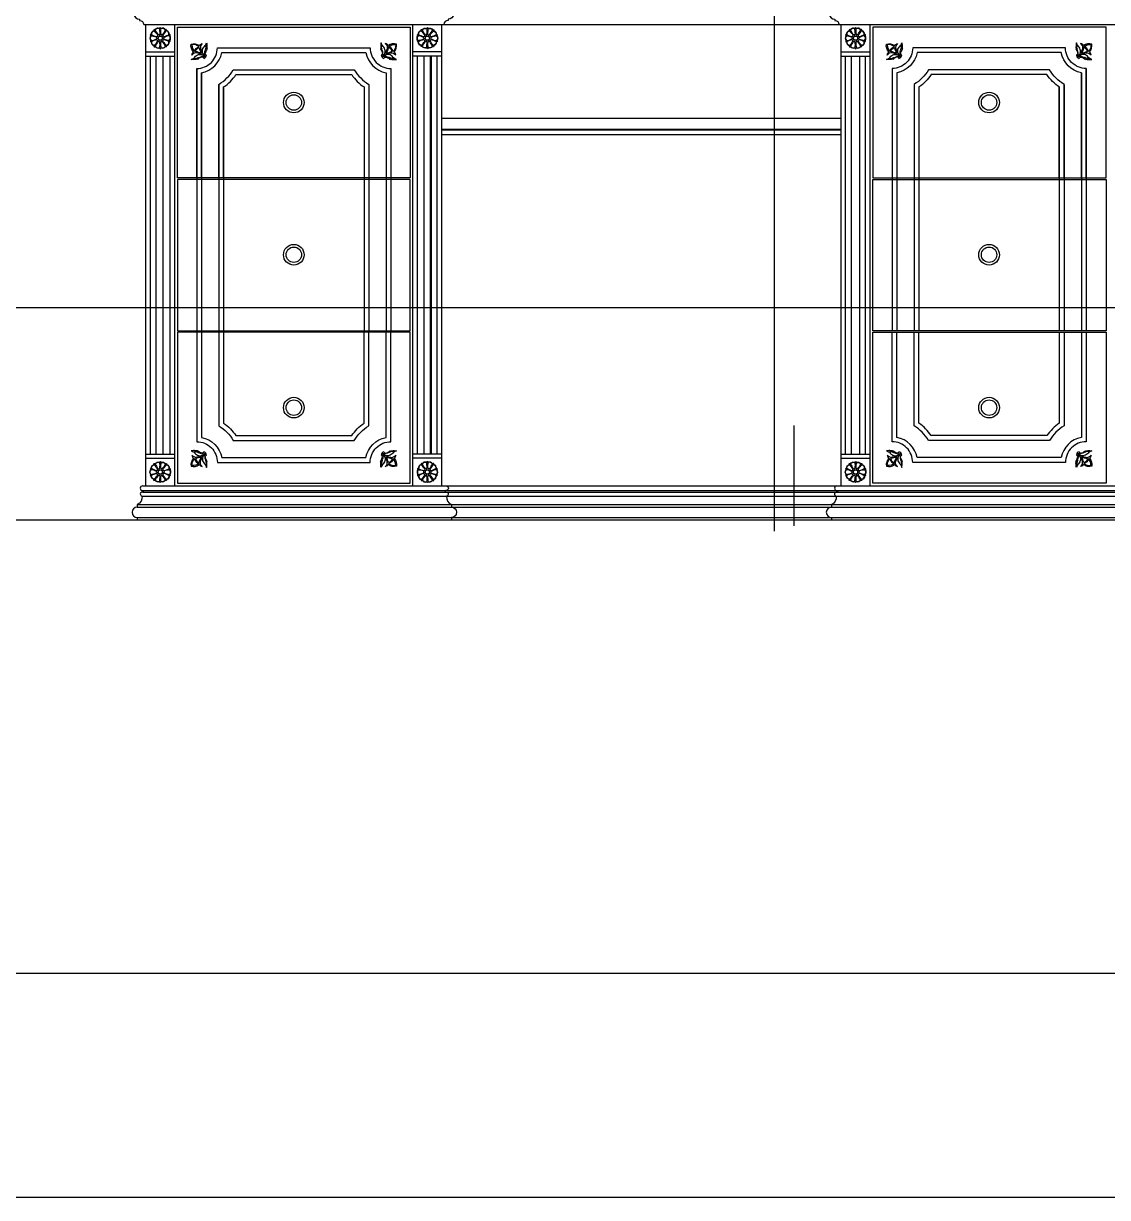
# Model space of a CAD drawing. Header units: inches. Extents: x 10 to 52.5, y 12.6 to 37.4.
# Drawn here: x 11.271 to 12.846, y 12.576 to 14.281 of the extents above; entities that cross this region are included whole.
import ezdxf

# ---------------------------------------------------------------- set-up
doc = ezdxf.new("R2010")
doc.units = ezdxf.units.IN
doc.header["$MEASUREMENT"] = 0
for name, color, linetype in [('02', 2, 'Continuous'), ('1', 1, 'Continuous'), ('4', 4, 'Continuous'), ('kadrbm', 4, 'Continuous')]:
    doc.layers.add(name, color=color, linetype=linetype)

# ---------------------------------------------------------------- blocks, each defined once
blk = doc.blocks.new('kadrbm')
at = {"layer": 'kadrbm', "color": 4}
blk.add_lwpolyline([(0, 0), (0, 24.7972), (21, 24.7972), (21, 0), (0, 0)], close=True, dxfattribs=at)
blk.add_lwpolyline([(20.6631, 0.3257), (20.6631, 24.4603), (0.3369, 24.4603), (0.3369, 0.3257), (20.6631, 0.3257)], dxfattribs=at)

msp = doc.modelspace()

# ---------------------------------------------------------------- linework, layer by layer
at = {"layer": '02'}
for p, q in [((11.4905, 13.6097), (11.4905, 14.2797)), ((11.8365, 13.6097), (11.8365, 14.2797)), ((12.5005, 13.6097), (12.5005, 14.2797)), ((11.4485, 14.2397), (11.4905, 14.2397)), ((11.8785, 14.2397), (11.8365, 14.2397)), ((12.4585, 14.2397), (12.5005, 14.2397)), ((11.4485, 14.2337), (11.4905, 14.2337)), ((11.4551, 13.6557), (11.4551, 14.2337)), ((11.4635, 13.6557), (11.4635, 14.2337)), ((11.4739, 13.6557), (11.4739, 14.2337)), ((11.4839, 13.6557), (11.4839, 14.2337)), ((11.8785, 14.2337), (11.8365, 14.2337)), ((11.8431, 13.6557), (11.8431, 14.2337)), ((11.8531, 13.6557), (11.8531, 14.2337)), ((11.8619, 13.6557), (11.8619, 14.2337)), ((11.8635, 13.6557), (11.8635, 14.2337)), ((11.8719, 13.6557), (11.8719, 14.2337)), ((12.4585, 14.2337), (12.5005, 14.2337)), ((12.4651, 13.6557), (12.4651, 14.2337)), ((12.4735, 13.6557), (12.4735, 14.2337)), ((12.4855, 13.6557), (12.4855, 14.2337)), ((12.4939, 13.6557), (12.4939, 14.2337)), ((11.5225, 14.2157), (11.5225, 13.8347)), ((11.5295, 14.2094), (11.5295, 13.8347)), ((11.7975, 14.2094), (11.7975, 13.8347)), ((11.8045, 14.2157), (11.8045, 13.8347)), ((12.5325, 14.2157), (12.5325, 13.8347)), ((12.5395, 14.2094), (12.5395, 13.8347)), ((12.8075, 14.2094), (12.8075, 13.8347)), ((12.8145, 14.2157), (12.8145, 13.8347)), ((11.5545, 14.1926), (11.5545, 13.8347)), ((11.5615, 14.1888), (11.5615, 13.8347)), ((11.7655, 14.1888), (11.7655, 13.8347)), ((11.7725, 14.1926), (11.7725, 13.8347)), ((12.5645, 14.1926), (12.5645, 13.8347)), ((12.5715, 14.1888), (12.5715, 13.8347)), ((12.7755, 14.1888), (12.7755, 13.8347)), ((12.7825, 14.1926), (12.7825, 13.8347)), ((11.8785, 14.1437), (12.4585, 14.1437)), ((11.8785, 14.1277), (12.4585, 14.1277)), ((11.8785, 14.1267), (12.4585, 14.1267)), ((11.8785, 14.1197), (12.4585, 14.1197)), ((11.1377, 13.8685), (13.6167, 13.8685)), ((11.4485, 13.6557), (11.4905, 13.6557)), ((11.8785, 13.6557), (11.8365, 13.6557)), ((12.4585, 13.6557), (12.5005, 13.6557)), ((11.4485, 13.6497), (11.4905, 13.6497)), ((11.8785, 13.6497), (11.8365, 13.6497)), ((12.4585, 13.6497), (12.5005, 13.6497)), ((11.443, 13.5947), (12.8955, 13.5947)), ((11.444, 13.6027), (12.8945, 13.6027)), ((11.444, 13.6007), (12.8945, 13.6007)), ((11.436, 13.5827), (12.9025, 13.5827)), ((11.436, 13.5787), (12.9025, 13.5787)), ((11.436, 13.5637), (12.9025, 13.5637))]:
    msp.add_line(p, q, dxfattribs=at)
msp.add_lwpolyline([(12.3616, 13.5437), (12.3616, 16.0374), (12.6045, 16.0374)], dxfattribs=at)
for points in [[(11.484, 14.2646, 0.180604), (11.4826, 14.2651, 0.357474), (11.4787, 14.2706, 0.264527), (11.4783, 14.2722, 0.180604), (11.477, 14.2717, 0.357474), (11.4705, 14.2739, 0.264527), (11.4693, 14.275, 0.180604), (11.4685, 14.2738, 0.357474), (11.462, 14.2718, 0.264527), (11.4604, 14.2719, 0.180604), (11.4604, 14.2705, 0.357474), (11.4563, 14.265, 0.264527), (11.455, 14.2642, 0.180604), (11.4558, 14.2631, 0.357474), (11.4557, 14.2562, 0.264527), (11.4551, 14.2548, 0.180604), (11.4564, 14.2543, 0.357474), (11.4604, 14.2488, 0.264527), (11.4607, 14.2472, 0.180604), (11.4621, 14.2477, 0.357474), (11.4686, 14.2455, 0.264527), (11.4698, 14.2444, 0.180604), (11.4706, 14.2456, 0.357474), (11.4771, 14.2476, 0.264527), (11.4787, 14.2475, 0.180604), (11.4787, 14.2489, 0.357474), (11.4827, 14.2544, 0.264527), (11.4841, 14.2552, 0.180604), (11.4833, 14.2563, 0.357474), (11.4833, 14.2632, 0.264527)], [(11.4835, 14.2644, 0.239366), (11.4821, 14.2645, 0.425246), (11.478, 14.2703, 0.339502), (11.4781, 14.2717, 0.239366), (11.4769, 14.271, 0.425246), (11.4701, 14.2733, 0.339502), (11.4694, 14.2745, 0.239366), (11.4689, 14.2731, 0.425246), (11.4621, 14.271, 0.339502), (11.4607, 14.2716, 0.239366), (11.4611, 14.2702, 0.425246), (11.4568, 14.2645, 0.339502), (11.4554, 14.2641, 0.239366), (11.4565, 14.2632, 0.425246), (11.4565, 14.2561, 0.339502), (11.4555, 14.255, 0.239366), (11.457, 14.2549, 0.425246), (11.4611, 14.2491, 0.339502), (11.461, 14.2477, 0.239366), (11.4622, 14.2484, 0.425246), (11.4689, 14.2461, 0.339502), (11.4697, 14.2449, 0.239366), (11.4702, 14.2462, 0.425246), (11.477, 14.2484, 0.339502), (11.4783, 14.2478, 0.239366), (11.478, 14.2492, 0.425246), (11.4822, 14.2549, 0.339502), (11.4836, 14.2553, 0.239366), (11.4825, 14.2562, 0.425246), (11.4826, 14.2633, 0.339502)], [(11.8431, 14.2646, -0.180604), (11.8444, 14.2651, -0.357474), (11.8484, 14.2706, -0.264527), (11.8487, 14.2722, -0.180604), (11.8501, 14.2717, -0.357474), (11.8566, 14.2739, -0.264527), (11.8578, 14.275, -0.180604), (11.8586, 14.2738, -0.357474), (11.8651, 14.2718, -0.264527), (11.8667, 14.2719, -0.180604), (11.8667, 14.2705, -0.357474), (11.8707, 14.265, -0.264527), (11.8721, 14.2642, -0.180604), (11.8713, 14.2631, -0.357474), (11.8713, 14.2562, -0.264527), (11.872, 14.2548, -0.180604), (11.8706, 14.2543, -0.357474), (11.8667, 14.2488, -0.264527), (11.8663, 14.2472, -0.180604), (11.865, 14.2477, -0.357474), (11.8585, 14.2455, -0.264527), (11.8573, 14.2444, -0.180604), (11.8565, 14.2456, -0.357474), (11.85, 14.2476, -0.264527), (11.8484, 14.2475, -0.180604), (11.8484, 14.2489, -0.357474), (11.8443, 14.2544, -0.264527), (11.843, 14.2552, -0.180604), (11.8438, 14.2563, -0.357474), (11.8437, 14.2632, -0.264527)], [(11.8435, 14.2644, -0.239366), (11.845, 14.2645, -0.425246), (11.8491, 14.2703, -0.339502), (11.849, 14.2717, -0.239366), (11.8502, 14.271, -0.425246), (11.8569, 14.2733, -0.339502), (11.8577, 14.2745, -0.239366), (11.8582, 14.2731, -0.425246), (11.865, 14.271, -0.339502), (11.8663, 14.2716, -0.239366), (11.866, 14.2702, -0.425246), (11.8702, 14.2645, -0.339502), (11.8716, 14.2641, -0.239366), (11.8705, 14.2632, -0.425246), (11.8706, 14.2561, -0.339502), (11.8715, 14.255, -0.239366), (11.8701, 14.2549, -0.425246), (11.866, 14.2491, -0.339502), (11.8661, 14.2477, -0.239366), (11.8649, 14.2484, -0.425246), (11.8581, 14.2461, -0.339502), (11.8574, 14.2449, -0.239366), (11.8569, 14.2462, -0.425246), (11.8501, 14.2484, -0.339502), (11.8487, 14.2478, -0.239366), (11.8491, 14.2492, -0.425246), (11.8448, 14.2549, -0.339502), (11.8434, 14.2553, -0.239366), (11.8445, 14.2562, -0.425246), (11.8445, 14.2633, -0.339502)], [(12.494, 14.2646, 0.180604), (12.4926, 14.2651, 0.357474), (12.4887, 14.2706, 0.264527), (12.4883, 14.2722, 0.180604), (12.487, 14.2717, 0.357474), (12.4805, 14.2739, 0.264527), (12.4793, 14.275, 0.180604), (12.4785, 14.2738, 0.357474), (12.472, 14.2718, 0.264527), (12.4704, 14.2719, 0.180604), (12.4704, 14.2705, 0.357474), (12.4663, 14.265, 0.264527), (12.465, 14.2642, 0.180604), (12.4658, 14.2631, 0.357474), (12.4657, 14.2562, 0.264527), (12.4651, 14.2548, 0.180604), (12.4664, 14.2543, 0.357474), (12.4704, 14.2488, 0.264527), (12.4707, 14.2472, 0.180604), (12.4721, 14.2477, 0.357474), (12.4786, 14.2455, 0.264527), (12.4798, 14.2444, 0.180604), (12.4806, 14.2456, 0.357474), (12.4871, 14.2476, 0.264527), (12.4887, 14.2475, 0.180604), (12.4887, 14.2489, 0.357474), (12.4927, 14.2544, 0.264527), (12.4941, 14.2552, 0.180604), (12.4933, 14.2563, 0.357474), (12.4933, 14.2632, 0.264527)], [(12.4935, 14.2644, 0.239366), (12.4921, 14.2645, 0.425246), (12.488, 14.2703, 0.339502), (12.4881, 14.2717, 0.239366), (12.4869, 14.271, 0.425246), (12.4801, 14.2733, 0.339502), (12.4794, 14.2745, 0.239366), (12.4789, 14.2731, 0.425246), (12.4721, 14.271, 0.339502), (12.4707, 14.2716, 0.239366), (12.4711, 14.2702, 0.425246), (12.4668, 14.2645, 0.339502), (12.4654, 14.2641, 0.239366), (12.4665, 14.2632, 0.425246), (12.4665, 14.2561, 0.339502), (12.4655, 14.255, 0.239366), (12.467, 14.2549, 0.425246), (12.4711, 14.2491, 0.339502), (12.471, 14.2477, 0.239366), (12.4722, 14.2484, 0.425246), (12.4789, 14.2461, 0.339502), (12.4797, 14.2449, 0.239366), (12.4802, 14.2462, 0.425246), (12.487, 14.2484, 0.339502), (12.4883, 14.2478, 0.239366), (12.488, 14.2492, 0.425246), (12.4922, 14.2549, 0.339502), (12.4936, 14.2553, 0.239366), (12.4925, 14.2562, 0.425246), (12.4926, 14.2633, 0.339502)], [(11.5281, 14.2441, 0.114453), (11.5349, 14.2326, 0.114453), (11.5227, 14.2382, 0.32635), (11.5155, 14.235, -0.170502), (11.5179, 14.2399, -0.243037), (11.5143, 14.2512, -0.243037), (11.526, 14.2488, -0.170502), (11.5306, 14.2517, 0.32635)], [(11.799, 14.2441, -0.114453), (11.7922, 14.2326, -0.114453), (11.8043, 14.2382, -0.32635), (11.8116, 14.235, 0.170502), (11.8092, 14.2399, 0.243037), (11.8127, 14.2512, 0.243037), (11.8011, 14.2488, 0.170502), (11.7964, 14.2517, -0.32635)], [(12.5381, 14.2441, 0.114453), (12.5449, 14.2326, 0.114453), (12.5327, 14.2382, 0.32635), (12.5255, 14.235, -0.170502), (12.5279, 14.2399, -0.243037), (12.5243, 14.2512, -0.243037), (12.536, 14.2488, -0.170502), (12.5406, 14.2517, 0.32635)], [(12.809, 14.2441, -0.114453), (12.8022, 14.2326, -0.114453), (12.8143, 14.2382, -0.32635), (12.8216, 14.235, 0.170502), (12.8192, 14.2399, 0.243037), (12.8227, 14.2512, 0.243037), (12.8111, 14.2488, 0.170502), (12.8064, 14.2517, -0.32635)], [(11.5259, 14.247, 0.245668), (11.5156, 14.2501, 0.245668), (11.5197, 14.2401, -0.386565)], [(11.5294, 14.2375, 0.071194), (11.521, 14.24, -0.401726), (11.5261, 14.2457, 0.071194)], [(11.7977, 14.2375, -0.071194), (11.8061, 14.24, 0.401726), (11.8009, 14.2457, -0.071194)], [(11.8012, 14.247, -0.245668), (11.8115, 14.2501, -0.245668), (11.8074, 14.2401, 0.386565)], [(12.5359, 14.247, 0.245668), (12.5256, 14.2501, 0.245668), (12.5297, 14.2401, -0.386565)], [(12.5394, 14.2375, 0.071194), (12.531, 14.24, -0.401726), (12.5361, 14.2457, 0.071194)], [(12.8077, 14.2375, -0.071194), (12.8161, 14.24, 0.401726), (12.8109, 14.2457, -0.071194)], [(12.8112, 14.247, -0.245668), (12.8215, 14.2501, -0.245668), (12.8174, 14.2401, 0.386565)], [(11.5281, 13.6453, -0.114453), (11.5349, 13.6568, -0.114453), (11.5227, 13.6511, -0.32635), (11.5155, 13.6544, 0.170502), (11.5179, 13.6495, 0.243037), (11.5143, 13.6381, 0.243037), (11.526, 13.6406, 0.170502), (11.5306, 13.6377, -0.32635)], [(11.799, 13.6453, 0.114453), (11.7922, 13.6568, 0.114453), (11.8043, 13.6511, 0.32635), (11.8116, 13.6544, -0.170502), (11.8092, 13.6495, -0.243037), (11.8127, 13.6381, -0.243037), (11.8011, 13.6406, -0.170502), (11.7964, 13.6377, 0.32635)], [(12.5381, 13.6453, -0.114453), (12.5449, 13.6568, -0.114453), (12.5327, 13.6511, -0.32635), (12.5255, 13.6544, 0.170502), (12.5279, 13.6495, 0.243037), (12.5243, 13.6381, 0.243037), (12.536, 13.6406, 0.170502), (12.5406, 13.6377, -0.32635)], [(12.809, 13.6453, 0.114453), (12.8022, 13.6568, 0.114453), (12.8143, 13.6511, 0.32635), (12.8216, 13.6544, -0.170502), (12.8192, 13.6495, -0.243037), (12.8227, 13.6381, -0.243037), (12.8111, 13.6406, -0.170502), (12.8064, 13.6377, 0.32635)], [(11.484, 13.6248, -0.180604), (11.4826, 13.6243, -0.357474), (11.4787, 13.6188, -0.264527), (11.4783, 13.6172, -0.180604), (11.477, 13.6177, -0.357474), (11.4705, 13.6155, -0.264527), (11.4693, 13.6144, -0.180604), (11.4685, 13.6156, -0.357474), (11.462, 13.6176, -0.264527), (11.4604, 13.6175, -0.180604), (11.4604, 13.6189, -0.357474), (11.4563, 13.6244, -0.264527), (11.455, 13.6252, -0.180604), (11.4558, 13.6263, -0.357474), (11.4557, 13.6332, -0.264527), (11.4551, 13.6346, -0.180604), (11.4564, 13.6351, -0.357474), (11.4604, 13.6406, -0.264527), (11.4607, 13.6422, -0.180604), (11.4621, 13.6417, -0.357474), (11.4686, 13.6439, -0.264527), (11.4698, 13.645, -0.180604), (11.4706, 13.6438, -0.357474), (11.4771, 13.6418, -0.264527), (11.4787, 13.6419, -0.180604), (11.4787, 13.6405, -0.357474), (11.4827, 13.635, -0.264527), (11.4841, 13.6342, -0.180604), (11.4833, 13.6331, -0.357474), (11.4833, 13.6262, -0.264527)], [(11.4835, 13.625, -0.239366), (11.4821, 13.6249, -0.425246), (11.478, 13.6191, -0.339502), (11.4781, 13.6177, -0.239366), (11.4769, 13.6184, -0.425246), (11.4701, 13.6161, -0.339502), (11.4694, 13.6149, -0.239366), (11.4689, 13.6162, -0.425246), (11.4621, 13.6184, -0.339502), (11.4607, 13.6178, -0.239366), (11.4611, 13.6192, -0.425246), (11.4568, 13.6249, -0.339502), (11.4554, 13.6253, -0.239366), (11.4565, 13.6262, -0.425246), (11.4565, 13.6333, -0.339502), (11.4555, 13.6344, -0.239366), (11.457, 13.6345, -0.425246), (11.4611, 13.6403, -0.339502), (11.461, 13.6417, -0.239366), (11.4622, 13.641, -0.425246), (11.4689, 13.6433, -0.339502), (11.4697, 13.6445, -0.239366), (11.4702, 13.6431, -0.425246), (11.477, 13.641, -0.339502), (11.4783, 13.6416, -0.239366), (11.478, 13.6402, -0.425246), (11.4822, 13.6345, -0.339502), (11.4836, 13.6341, -0.239366), (11.4825, 13.6332, -0.425246), (11.4826, 13.6261, -0.339502)], [(11.5259, 13.6424, -0.245668), (11.5156, 13.6393, -0.245668), (11.5197, 13.6492, 0.386565)], [(11.5294, 13.6519, -0.071194), (11.521, 13.6494, 0.401726), (11.5261, 13.6437, -0.071194)], [(11.7977, 13.6519, 0.071194), (11.8061, 13.6494, -0.401726), (11.8009, 13.6437, 0.071194)], [(11.8012, 13.6424, 0.245668), (11.8115, 13.6393, 0.245668), (11.8074, 13.6492, -0.386565)], [(11.8431, 13.6248, 0.180604), (11.8444, 13.6243, 0.357474), (11.8484, 13.6188, 0.264527), (11.8487, 13.6172, 0.180604), (11.8501, 13.6177, 0.357474), (11.8566, 13.6155, 0.264527), (11.8578, 13.6144, 0.180604), (11.8586, 13.6156, 0.357474), (11.8651, 13.6176, 0.264527), (11.8667, 13.6175, 0.180604), (11.8667, 13.6189, 0.357474), (11.8707, 13.6244, 0.264527), (11.8721, 13.6252, 0.180604), (11.8713, 13.6263, 0.357474), (11.8713, 13.6332, 0.264527), (11.872, 13.6346, 0.180604), (11.8706, 13.6351, 0.357474), (11.8667, 13.6406, 0.264527), (11.8663, 13.6422, 0.180604), (11.865, 13.6417, 0.357474), (11.8585, 13.6439, 0.264527), (11.8573, 13.645, 0.180604), (11.8565, 13.6438, 0.357474), (11.85, 13.6418, 0.264527), (11.8484, 13.6419, 0.180604), (11.8484, 13.6405, 0.357474), (11.8443, 13.635, 0.264527), (11.843, 13.6342, 0.180604), (11.8438, 13.6331, 0.357474), (11.8437, 13.6262, 0.264527)], [(11.8435, 13.625, 0.239366), (11.845, 13.6249, 0.425246), (11.8491, 13.6191, 0.339502), (11.849, 13.6177, 0.239366), (11.8502, 13.6184, 0.425246), (11.8569, 13.6161, 0.339502), (11.8577, 13.6149, 0.239366), (11.8582, 13.6162, 0.425246), (11.865, 13.6184, 0.339502), (11.8663, 13.6178, 0.239366), (11.866, 13.6192, 0.425246), (11.8702, 13.6249, 0.339502), (11.8716, 13.6253, 0.239366), (11.8705, 13.6262, 0.425246), (11.8706, 13.6333, 0.339502), (11.8715, 13.6344, 0.239366), (11.8701, 13.6345, 0.425246), (11.866, 13.6403, 0.339502), (11.8661, 13.6417, 0.239366), (11.8649, 13.641, 0.425246), (11.8581, 13.6433, 0.339502), (11.8574, 13.6445, 0.239366), (11.8569, 13.6431, 0.425246), (11.8501, 13.641, 0.339502), (11.8487, 13.6416, 0.239366), (11.8491, 13.6402, 0.425246), (11.8448, 13.6345, 0.339502), (11.8434, 13.6341, 0.239366), (11.8445, 13.6332, 0.425246), (11.8445, 13.6261, 0.339502)], [(12.494, 13.6248, -0.180604), (12.4926, 13.6243, -0.357474), (12.4887, 13.6188, -0.264527), (12.4883, 13.6172, -0.180604), (12.487, 13.6177, -0.357474), (12.4805, 13.6155, -0.264527), (12.4793, 13.6144, -0.180604), (12.4785, 13.6156, -0.357474), (12.472, 13.6176, -0.264527), (12.4704, 13.6175, -0.180604), (12.4704, 13.6189, -0.357474), (12.4663, 13.6244, -0.264527), (12.465, 13.6252, -0.180604), (12.4658, 13.6263, -0.357474), (12.4657, 13.6332, -0.264527), (12.4651, 13.6346, -0.180604), (12.4664, 13.6351, -0.357474), (12.4704, 13.6406, -0.264527), (12.4707, 13.6422, -0.180604), (12.4721, 13.6417, -0.357474), (12.4786, 13.6439, -0.264527), (12.4798, 13.645, -0.180604), (12.4806, 13.6438, -0.357474), (12.4871, 13.6418, -0.264527), (12.4887, 13.6419, -0.180604), (12.4887, 13.6405, -0.357474), (12.4927, 13.635, -0.264527), (12.4941, 13.6342, -0.180604), (12.4933, 13.6331, -0.357474), (12.4933, 13.6262, -0.264527)], [(12.4935, 13.625, -0.239366), (12.4921, 13.6249, -0.425246), (12.488, 13.6191, -0.339502), (12.4881, 13.6177, -0.239366), (12.4869, 13.6184, -0.425246), (12.4801, 13.6161, -0.339502), (12.4794, 13.6149, -0.239366), (12.4789, 13.6162, -0.425246), (12.4721, 13.6184, -0.339502), (12.4707, 13.6178, -0.239366), (12.4711, 13.6192, -0.425246), (12.4668, 13.6249, -0.339502), (12.4654, 13.6253, -0.239366), (12.4665, 13.6262, -0.425246), (12.4665, 13.6333, -0.339502), (12.4655, 13.6344, -0.239366), (12.467, 13.6345, -0.425246), (12.4711, 13.6403, -0.339502), (12.471, 13.6417, -0.239366), (12.4722, 13.641, -0.425246), (12.4789, 13.6433, -0.339502), (12.4797, 13.6445, -0.239366), (12.4802, 13.6431, -0.425246), (12.487, 13.641, -0.339502), (12.4883, 13.6416, -0.239366), (12.488, 13.6402, -0.425246), (12.4922, 13.6345, -0.339502), (12.4936, 13.6341, -0.239366), (12.4925, 13.6332, -0.425246), (12.4926, 13.6261, -0.339502)], [(12.5359, 13.6424, -0.245668), (12.5256, 13.6393, -0.245668), (12.5297, 13.6492, 0.386565)], [(12.5394, 13.6519, -0.071194), (12.531, 13.6494, 0.401726), (12.5361, 13.6437, -0.071194)], [(12.8077, 13.6519, 0.071194), (12.8161, 13.6494, -0.401726), (12.8109, 13.6437, 0.071194)], [(12.8112, 13.6424, 0.245668), (12.8215, 13.6393, 0.245668), (12.8174, 13.6492, -0.386565)]]:
    msp.add_lwpolyline(points, format="xyb", close=True, dxfattribs=at)
for points in [[(11.4945, 14.0567), (11.4945, 14.2757), (11.8325, 14.2757), (11.8325, 14.0567)], [(12.8435, 14.0567), (12.8435, 14.2757), (12.5045, 14.2757), (12.5045, 14.0567)], [(11.8325, 13.8347), (11.8325, 14.0547), (11.4945, 14.0547), (11.4945, 13.8347)], [(12.5045, 13.8347), (12.5045, 14.0547), (12.8435, 14.0547), (12.8435, 13.8347)], [(11.4945, 13.8327), (11.4945, 13.6137), (11.8325, 13.6137), (11.8325, 13.8327)], [(12.8435, 13.8327), (12.8435, 13.6137), (12.5045, 13.6137), (12.5045, 13.8327)]]:
    msp.add_lwpolyline(points, close=True, dxfattribs=at)
for points in [[(11.4655, 14.2626, 0.1255), (11.4638, 14.2615, 0.1255), (11.4645, 14.2597), (11.4665, 14.2597)], [(11.4645, 14.2597, 0.1255), (11.4638, 14.2578, 0.1255), (11.4655, 14.2568), (11.4671, 14.2579)], [(11.468, 14.2644, 0.1255), (11.466, 14.2645, 0.1255), (11.4655, 14.2626), (11.4671, 14.2615)], [(11.4655, 14.2568, 0.1255), (11.466, 14.2548, 0.1255), (11.468, 14.2549), (11.4686, 14.2568)], [(11.4705, 14.2625), (11.4711, 14.2644, 0.1255), (11.4695, 14.2657, 0.1255), (11.468, 14.2644), (11.4686, 14.2625)], [(11.468, 14.2549, 0.1255), (11.4695, 14.2537, 0.1255), (11.4711, 14.2549)], [(11.4705, 14.2568), (11.4711, 14.2549, 0.1255), (11.4731, 14.2548, 0.1255), (11.4736, 14.2568)], [(11.4736, 14.2626, 0.1255), (11.4731, 14.2645, 0.1255), (11.4711, 14.2644)], [(11.4745, 14.2597, 0.1255), (11.4752, 14.2615, 0.1255), (11.4736, 14.2626), (11.472, 14.2615)], [(11.472, 14.2579), (11.4736, 14.2568, 0.1255), (11.4752, 14.2578, 0.1255), (11.4745, 14.2597), (11.4725, 14.2597)], [(11.5326, 14.2303, 0.389922), (11.5315, 14.2319, 0.131088), (11.5287, 14.2319, 0.101042), (11.5253, 14.23, -0.042253), (11.5236, 14.2288), (11.5239, 14.2299, -0.139363), (11.5211, 14.2287, -0.067964), (11.5146, 14.2289, 0.143552), (11.5197, 14.2321, -0.172083), (11.5253, 14.2358, -0.208364), (11.5336, 14.2337, -0.208364), (11.5307, 14.2418, -0.172083), (11.5339, 14.2477, 0.143552), (11.5366, 14.2531, -0.067964), (11.5374, 14.2467, -0.139363), (11.5365, 14.2437), (11.5375, 14.2441, -0.042253), (11.5365, 14.2423, 0.101042), (11.535, 14.2388, 0.131088), (11.5352, 14.236, 0.389922), (11.5369, 14.235)], [(11.7945, 14.2303, -0.389922), (11.7956, 14.2319, -0.131088), (11.7984, 14.2319, -0.101042), (11.8018, 14.23, 0.042253), (11.8035, 14.2288), (11.8031, 14.2299, 0.139363), (11.806, 14.2287, 0.067964), (11.8125, 14.2289, -0.143552), (11.8074, 14.2321, 0.172083), (11.8018, 14.2358, 0.208364), (11.7935, 14.2337, 0.208364), (11.7963, 14.2418, 0.172083), (11.7932, 14.2477, -0.143552), (11.7905, 14.2531, 0.067964), (11.7897, 14.2467, 0.139363), (11.7905, 14.2437), (11.7896, 14.2441, 0.042253), (11.7906, 14.2423, -0.101042), (11.7921, 14.2388, -0.131088), (11.7919, 14.236, -0.389922), (11.7902, 14.235)], [(11.8525, 14.2597, -0.1255), (11.8518, 14.2615, -0.1255), (11.8535, 14.2626)], [(11.8535, 14.2568, -0.1255), (11.8518, 14.2578, -0.1255), (11.8525, 14.2597), (11.8545, 14.2597)], [(11.8551, 14.2615), (11.8535, 14.2626, -0.1255), (11.854, 14.2645, -0.1255), (11.856, 14.2644), (11.8566, 14.2625)], [(11.8566, 14.2568), (11.856, 14.2549, -0.1255), (11.854, 14.2548, -0.1255), (11.8535, 14.2568), (11.8551, 14.2579)], [(11.856, 14.2644, -0.1255), (11.8575, 14.2657, -0.1255), (11.8591, 14.2644), (11.8585, 14.2625)], [(11.8585, 14.2568), (11.8591, 14.2549, -0.1255), (11.8575, 14.2537, -0.1255), (11.856, 14.2549)], [(11.8591, 14.2644, -0.1255), (11.8611, 14.2645, -0.1255), (11.8616, 14.2626)], [(11.86, 14.2579), (11.8616, 14.2568, -0.1255), (11.8611, 14.2548, -0.1255), (11.8591, 14.2549)], [(11.86, 14.2615), (11.8616, 14.2626, -0.1255), (11.8632, 14.2615, -0.1255), (11.8625, 14.2597), (11.8605, 14.2597)], [(11.8625, 14.2597, -0.1255), (11.8632, 14.2578, -0.1255), (11.8616, 14.2568)], [(12.4755, 14.2626, 0.1255), (12.4738, 14.2615, 0.1255), (12.4745, 14.2597)], [(12.4765, 14.2597), (12.4745, 14.2597, 0.1255), (12.4738, 14.2578, 0.1255), (12.4755, 14.2568)], [(12.4786, 14.2625), (12.478, 14.2644, 0.1255), (12.476, 14.2645, 0.1255), (12.4755, 14.2626), (12.4771, 14.2615)], [(12.4771, 14.2579), (12.4755, 14.2568, 0.1255), (12.476, 14.2548, 0.1255), (12.478, 14.2549)], [(12.4805, 14.2625), (12.4811, 14.2644, 0.1255), (12.4795, 14.2657, 0.1255), (12.478, 14.2644)], [(12.4786, 14.2568), (12.478, 14.2549, 0.1255), (12.4795, 14.2537, 0.1255), (12.4811, 14.2549)], [(12.4805, 14.2568), (12.4811, 14.2549, 0.1255), (12.4831, 14.2548, 0.1255), (12.4836, 14.2568)], [(12.482, 14.2615), (12.4836, 14.2626, 0.1255), (12.4831, 14.2645, 0.1255), (12.4811, 14.2644)], [(12.482, 14.2579), (12.4836, 14.2568, 0.1255), (12.4852, 14.2578, 0.1255), (12.4845, 14.2597), (12.4825, 14.2597)], [(12.4845, 14.2597, 0.1255), (12.4852, 14.2615, 0.1255), (12.4836, 14.2626)], [(12.5426, 14.2303, 0.389922), (12.5415, 14.2319, 0.131088), (12.5387, 14.2319, 0.101042), (12.5353, 14.23, -0.042253), (12.5336, 14.2288), (12.5339, 14.2299, -0.139363), (12.5311, 14.2287, -0.067964), (12.5246, 14.2289, 0.143552), (12.5297, 14.2321, -0.172083), (12.5353, 14.2358, -0.208364), (12.5436, 14.2337, -0.208364), (12.5407, 14.2418, -0.172083), (12.5439, 14.2477, 0.143552), (12.5466, 14.2531, -0.067964), (12.5474, 14.2467, -0.139363), (12.5465, 14.2437), (12.5475, 14.2441, -0.042253), (12.5465, 14.2423, 0.101042), (12.545, 14.2388, 0.131088), (12.5452, 14.236, 0.389922), (12.5469, 14.235)], [(12.8045, 14.2303, -0.389922), (12.8056, 14.2319, -0.131088), (12.8084, 14.2319, -0.101042), (12.8118, 14.23, 0.042253), (12.8135, 14.2288), (12.8131, 14.2299, 0.139363), (12.816, 14.2287, 0.067964), (12.8225, 14.2289, -0.143552), (12.8174, 14.2321, 0.172083), (12.8118, 14.2358, 0.208364), (12.8035, 14.2337, 0.208364), (12.8063, 14.2418, 0.172083), (12.8032, 14.2477, -0.143552), (12.8005, 14.2531, 0.067964), (12.7997, 14.2467, 0.139363), (12.8005, 14.2437), (12.7996, 14.2441, 0.042253), (12.8006, 14.2423, -0.101042), (12.8021, 14.2388, -0.131088), (12.8019, 14.236, -0.389922), (12.8002, 14.235)], [(11.5175, 14.2302, 0.209857), (11.5244, 14.2314), (11.5242, 14.2305, -0.07402), (11.5273, 14.2323, -0.056018), (11.5315, 14.2331, -0.238195), (11.5349, 14.2326, -0.238195), (11.534, 14.2359, -0.056018), (11.5344, 14.2401, -0.07402), (11.5359, 14.2434), (11.5351, 14.2431, 0.209857), (11.5356, 14.25, 0.209857)], [(11.5225, 14.0567), (11.5225, 14.2157, 0.414214), (11.5525, 14.2457), (11.7745, 14.2457, 0.414214), (11.8045, 14.2157), (11.8045, 14.0567)], [(11.5295, 14.0567), (11.5295, 14.2094, 0.306633), (11.5589, 14.2387), (11.7682, 14.2387, 0.306633), (11.7975, 14.2094), (11.7975, 14.0567)], [(11.8095, 14.2302, -0.209857), (11.8026, 14.2314), (11.8029, 14.2305, 0.07402), (11.7998, 14.2323, 0.056018), (11.7956, 14.2331, 0.238195), (11.7922, 14.2326, 0.238195), (11.7931, 14.2359, 0.056018), (11.7926, 14.2401, 0.07402), (11.7911, 14.2434), (11.792, 14.2431, -0.209857), (11.7915, 14.25, -0.209857)], [(12.5275, 14.2302, 0.209857), (12.5344, 14.2314), (12.5342, 14.2305, -0.07402), (12.5373, 14.2323, -0.056018), (12.5415, 14.2331, -0.238195), (12.5449, 14.2326, -0.238195), (12.544, 14.2359, -0.056018), (12.5444, 14.2401, -0.07402), (12.5459, 14.2434), (12.5451, 14.2431, 0.209857), (12.5456, 14.25, 0.209857)], [(12.8145, 14.0567), (12.8145, 14.2157, -0.414214), (12.7845, 14.2457), (12.5625, 14.2457, -0.414214), (12.5325, 14.2157), (12.5325, 14.0567)], [(12.8075, 14.0567), (12.8075, 14.2094, -0.306633), (12.7782, 14.2387), (12.5689, 14.2387, -0.306633), (12.5395, 14.2094), (12.5395, 14.0567)], [(12.8195, 14.2302, -0.209857), (12.8126, 14.2314), (12.8129, 14.2305, 0.07402), (12.8098, 14.2323, 0.056018), (12.8056, 14.2331, 0.238195), (12.8022, 14.2326, 0.238195), (12.8031, 14.2359, 0.056018), (12.8026, 14.2401, 0.07402), (12.8011, 14.2434), (12.802, 14.2431, -0.209857), (12.8015, 14.25, -0.209857)], [(11.5545, 14.0567), (11.5545, 14.1926, 0.122138), (11.5756, 14.2137), (11.7514, 14.2137, 0.122138), (11.7725, 14.1926), (11.7725, 14.0567)], [(11.5615, 14.0567), (11.5615, 14.1888, 0.092614), (11.5795, 14.2067), (11.7476, 14.2067, 0.092614), (11.7655, 14.1888), (11.7655, 14.0567)], [(12.7825, 14.0567), (12.7825, 14.1926, -0.122138), (12.7614, 14.2137), (12.5856, 14.2137, -0.122138), (12.5645, 14.1926), (12.5645, 14.0567)], [(12.7755, 14.0567), (12.7755, 14.1888, -0.092614), (12.7576, 14.2067), (12.5895, 14.2067, -0.092614), (12.5715, 14.1888), (12.5715, 14.0567)], [(11.5225, 13.8327), (11.5225, 13.6737, -0.414214), (11.5525, 13.6437), (11.7745, 13.6437, -0.414214), (11.8045, 13.6737), (11.8045, 13.8327)], [(11.5295, 13.8327), (11.5295, 13.68, -0.306633), (11.5589, 13.6507), (11.7682, 13.6507, -0.306633), (11.7975, 13.68), (11.7975, 13.8327)], [(11.5545, 13.8327), (11.5545, 13.6968, -0.122138), (11.5756, 13.6757), (11.7514, 13.6757, -0.122138), (11.7725, 13.6968), (11.7725, 13.8327)], [(11.5615, 13.8327), (11.5615, 13.7006, -0.092614), (11.5795, 13.6827), (11.7476, 13.6827, -0.092614), (11.7655, 13.7006), (11.7655, 13.8327)], [(12.8145, 13.8327), (12.8145, 13.6737, 0.414214), (12.7845, 13.6437), (12.5625, 13.6437, 0.414214), (12.5325, 13.6737), (12.5325, 13.8327)], [(12.8075, 13.8327), (12.8075, 13.68, 0.306633), (12.7782, 13.6507), (12.5689, 13.6507, 0.306633), (12.5395, 13.68), (12.5395, 13.8327)], [(12.7825, 13.8327), (12.7825, 13.6968, 0.122138), (12.7614, 13.6757), (12.5856, 13.6757, 0.122138), (12.5645, 13.6968), (12.5645, 13.8327)], [(12.7755, 13.8327), (12.7755, 13.7006, 0.092614), (12.7576, 13.6827), (12.5895, 13.6827, 0.092614), (12.5715, 13.7006), (12.5715, 13.8327)], [(11.5326, 13.659, -0.389922), (11.5315, 13.6575, -0.131088), (11.5287, 13.6575, -0.101042), (11.5253, 13.6593, 0.042253), (11.5236, 13.6605), (11.5239, 13.6595, 0.139363), (11.5211, 13.6607, 0.067964), (11.5146, 13.6605, -0.143552), (11.5197, 13.6573, 0.172083), (11.5253, 13.6536, 0.208364), (11.5336, 13.6557, 0.208364), (11.5307, 13.6476, 0.172083), (11.5339, 13.6417, -0.143552), (11.5366, 13.6363, 0.067964), (11.5374, 13.6427, 0.139363), (11.5365, 13.6457), (11.5375, 13.6452, 0.042253), (11.5365, 13.6471, -0.101042), (11.535, 13.6506, -0.131088), (11.5352, 13.6534, -0.389922), (11.5369, 13.6543)], [(11.5175, 13.6592, -0.209857), (11.5244, 13.658), (11.5242, 13.6589, 0.07402), (11.5273, 13.6571, 0.056018), (11.5315, 13.6563, 0.238195), (11.5349, 13.6568, 0.238195), (11.534, 13.6535, 0.056018), (11.5344, 13.6493, 0.07402), (11.5359, 13.646), (11.5351, 13.6463, -0.209857), (11.5356, 13.6393, -0.209857)], [(11.7945, 13.659, 0.389922), (11.7956, 13.6575, 0.131088), (11.7984, 13.6575, 0.101042), (11.8018, 13.6593, -0.042253), (11.8035, 13.6605), (11.8031, 13.6595, -0.139363), (11.806, 13.6607, -0.067964), (11.8125, 13.6605, 0.143552), (11.8074, 13.6573, -0.172083), (11.8018, 13.6536, -0.208364), (11.7935, 13.6557, -0.208364), (11.7963, 13.6476, -0.172083), (11.7932, 13.6417, 0.143552), (11.7905, 13.6363, -0.067964), (11.7897, 13.6427, -0.139363), (11.7905, 13.6457), (11.7896, 13.6452, -0.042253), (11.7906, 13.6471, 0.101042), (11.7921, 13.6506, 0.131088), (11.7919, 13.6534, 0.389922), (11.7902, 13.6543)], [(11.8095, 13.6592, 0.209857), (11.8026, 13.658), (11.8029, 13.6589, -0.07402), (11.7998, 13.6571, -0.056018), (11.7956, 13.6563, -0.238195), (11.7922, 13.6568, -0.238195), (11.7931, 13.6535, -0.056018), (11.7926, 13.6493, -0.07402), (11.7911, 13.646), (11.792, 13.6463, 0.209857), (11.7915, 13.6393, 0.209857)], [(12.5426, 13.659, -0.389922), (12.5415, 13.6575, -0.131088), (12.5387, 13.6575, -0.101042), (12.5353, 13.6593, 0.042253), (12.5336, 13.6605), (12.5339, 13.6595, 0.139363), (12.5311, 13.6607, 0.067964), (12.5246, 13.6605, -0.143552), (12.5297, 13.6573, 0.172083), (12.5353, 13.6536, 0.208364), (12.5436, 13.6557, 0.208364), (12.5407, 13.6476, 0.172083), (12.5439, 13.6417, -0.143552), (12.5466, 13.6363, 0.067964), (12.5474, 13.6427, 0.139363), (12.5465, 13.6457), (12.5475, 13.6452, 0.042253), (12.5465, 13.6471, -0.101042), (12.545, 13.6506, -0.131088), (12.5452, 13.6534, -0.389922), (12.5469, 13.6543)], [(12.5275, 13.6592, -0.209857), (12.5344, 13.658), (12.5342, 13.6589, 0.07402), (12.5373, 13.6571, 0.056018), (12.5415, 13.6563, 0.238195), (12.5449, 13.6568, 0.238195), (12.544, 13.6535, 0.056018), (12.5444, 13.6493, 0.07402), (12.5459, 13.646), (12.5451, 13.6463, -0.209857), (12.5456, 13.6393, -0.209857)], [(12.8045, 13.659, 0.389922), (12.8056, 13.6575, 0.131088), (12.8084, 13.6575, 0.101042), (12.8118, 13.6593, -0.042253), (12.8135, 13.6605), (12.8131, 13.6595, -0.139363), (12.816, 13.6607, -0.067964), (12.8225, 13.6605, 0.143552), (12.8174, 13.6573, -0.172083), (12.8118, 13.6536, -0.208364), (12.8035, 13.6557, -0.208364), (12.8063, 13.6476, -0.172083), (12.8032, 13.6417, 0.143552), (12.8005, 13.6363, -0.067964), (12.7997, 13.6427, -0.139363), (12.8005, 13.6457), (12.7996, 13.6452, -0.042253), (12.8006, 13.6471, 0.101042), (12.8021, 13.6506, 0.131088), (12.8019, 13.6534, 0.389922), (12.8002, 13.6543)], [(12.8195, 13.6592, 0.209857), (12.8126, 13.658), (12.8129, 13.6589, -0.07402), (12.8098, 13.6571, -0.056018), (12.8056, 13.6563, -0.238195), (12.8022, 13.6568, -0.238195), (12.8031, 13.6535, -0.056018), (12.8026, 13.6493, -0.07402), (12.8011, 13.646), (12.802, 13.6463, 0.209857), (12.8015, 13.6393, 0.209857)], [(11.4645, 13.6297, -0.1255), (11.4638, 13.6315, -0.1255), (11.4655, 13.6326)], [(11.4671, 13.6279), (11.4655, 13.6268, -0.1255), (11.4638, 13.6278, -0.1255), (11.4645, 13.6297), (11.4665, 13.6297)], [(11.4671, 13.6315), (11.4655, 13.6326, -0.1255), (11.466, 13.6345, -0.1255), (11.468, 13.6344)], [(11.468, 13.6249, -0.1255), (11.466, 13.6248, -0.1255), (11.4655, 13.6268)], [(11.4686, 13.6325), (11.468, 13.6344, -0.1255), (11.4695, 13.6357, -0.1255), (11.4711, 13.6344)], [(11.4711, 13.6249, -0.1255), (11.4695, 13.6237, -0.1255), (11.468, 13.6249), (11.4686, 13.6268)], [(11.4705, 13.6325), (11.4711, 13.6344, -0.1255), (11.4731, 13.6345, -0.1255), (11.4736, 13.6326)], [(11.4736, 13.6268, -0.1255), (11.4731, 13.6248, -0.1255), (11.4711, 13.6249), (11.4705, 13.6268)], [(11.472, 13.6315), (11.4736, 13.6326, -0.1255), (11.4752, 13.6315, -0.1255), (11.4745, 13.6297)], [(11.4725, 13.6297), (11.4745, 13.6297, -0.1255), (11.4752, 13.6278, -0.1255), (11.4736, 13.6268), (11.472, 13.6279)], [(11.8535, 13.6326, 0.1255), (11.8518, 13.6315, 0.1255), (11.8525, 13.6297), (11.8545, 13.6297)], [(11.8525, 13.6297, 0.1255), (11.8518, 13.6278, 0.1255), (11.8535, 13.6268), (11.8551, 13.6279)], [(11.856, 13.6344, 0.1255), (11.854, 13.6345, 0.1255), (11.8535, 13.6326), (11.8551, 13.6315)], [(11.8535, 13.6268, 0.1255), (11.854, 13.6248, 0.1255), (11.856, 13.6249)], [(11.8585, 13.6325), (11.8591, 13.6344, 0.1255), (11.8575, 13.6357, 0.1255), (11.856, 13.6344), (11.8566, 13.6325)], [(11.8566, 13.6268), (11.856, 13.6249, 0.1255), (11.8575, 13.6237, 0.1255), (11.8591, 13.6249)], [(11.8585, 13.6268), (11.8591, 13.6249, 0.1255), (11.8611, 13.6248, 0.1255), (11.8616, 13.6268), (11.86, 13.6279)], [(11.86, 13.6315), (11.8616, 13.6326, 0.1255), (11.8611, 13.6345, 0.1255), (11.8591, 13.6344)], [(11.8616, 13.6268, 0.1255), (11.8632, 13.6278, 0.1255), (11.8625, 13.6297), (11.8605, 13.6297)], [(11.8625, 13.6297, 0.1255), (11.8632, 13.6315, 0.1255), (11.8616, 13.6326)], [(12.4765, 13.6297), (12.4745, 13.6297, -0.1255), (12.4738, 13.6315, -0.1255), (12.4755, 13.6326), (12.4771, 13.6315)], [(12.4755, 13.6268, -0.1255), (12.4738, 13.6278, -0.1255), (12.4745, 13.6297)], [(12.4755, 13.6326, -0.1255), (12.476, 13.6345, -0.1255), (12.478, 13.6344), (12.4786, 13.6325)], [(12.4786, 13.6268), (12.478, 13.6249, -0.1255), (12.476, 13.6248, -0.1255), (12.4755, 13.6268), (12.4771, 13.6279)], [(12.478, 13.6344, -0.1255), (12.4795, 13.6357, -0.1255), (12.4811, 13.6344), (12.4805, 13.6325)], [(12.4805, 13.6268), (12.4811, 13.6249, -0.1255), (12.4795, 13.6237, -0.1255), (12.478, 13.6249)], [(12.4811, 13.6344, -0.1255), (12.4831, 13.6345, -0.1255), (12.4836, 13.6326)], [(12.482, 13.6279), (12.4836, 13.6268, -0.1255), (12.4831, 13.6248, -0.1255), (12.4811, 13.6249)], [(12.482, 13.6315), (12.4836, 13.6326, -0.1255), (12.4852, 13.6315, -0.1255), (12.4845, 13.6297), (12.4825, 13.6297)], [(12.4845, 13.6297, -0.1255), (12.4852, 13.6278, -0.1255), (12.4836, 13.6268)]]:
    msp.add_lwpolyline(points, format="xyb", dxfattribs=at)
for centre, radius in [((11.4695, 14.2597), 0.003), ((11.8575, 14.2597), 0.003), ((12.4795, 14.2597), 0.003), ((11.6635, 14.1662), 0.015), ((11.6635, 14.1662), 0.0112), ((12.6735, 14.1662), 0.015), ((12.6735, 14.1662), 0.0112), ((11.6635, 13.9452), 0.015), ((11.6635, 13.9452), 0.0112), ((12.6735, 13.9452), 0.015), ((12.6735, 13.9452), 0.0112), ((11.6635, 13.7232), 0.015), ((11.6635, 13.7232), 0.0112), ((12.6735, 13.7232), 0.015), ((12.6735, 13.7232), 0.0112), ((11.4695, 13.6297), 0.003), ((11.8575, 13.6297), 0.003), ((12.4795, 13.6297), 0.003)]:
    msp.add_circle(centre, radius, dxfattribs=at)
for centre, radius, start, end in [((11.3796, 14.1916), 0.1129, 40.1226, 44.3077), ((11.4776, 14.2773), 0.0166, 199.5482, 229.6834), ((11.3567, 14.2575), 0.1129, 4.1226, 8.3077), ((11.4864, 14.2692), 0.0166, 163.5482, 193.6834), ((11.377, 14.3242), 0.1129, 328.1226, 332.3077), ((11.4888, 14.2574), 0.0166, 127.5482, 157.6834), ((11.8383, 14.2574), 0.0166, 22.3166, 52.4518), ((11.9501, 14.3242), 0.1129, 207.6923, 211.8774), ((11.8406, 14.2692), 0.0166, 346.3166, 16.4518), ((11.9703, 14.2575), 0.1129, 171.6923, 175.8774), ((11.8494, 14.2773), 0.0166, 310.3166, 340.4518), ((11.9475, 14.1916), 0.1129, 135.6923, 139.8774), ((12.3896, 14.1916), 0.1129, 40.1226, 44.3077), ((12.4876, 14.2773), 0.0166, 199.5482, 229.6834), ((12.3667, 14.2575), 0.1129, 4.1226, 8.3077), ((12.4964, 14.2692), 0.0166, 163.5482, 193.6834), ((12.387, 14.3242), 0.1129, 328.1226, 332.3077), ((12.4988, 14.2574), 0.0166, 127.5482, 157.6834), ((11.4553, 14.2728), 0.0166, 271.5482, 301.6834), ((11.4368, 14.1517), 0.1129, 76.1226, 80.3077), ((11.4657, 14.2787), 0.0166, 235.5482, 265.6834), ((11.5065, 14.1531), 0.1129, 112.1226, 116.3077), ((11.4503, 14.262), 0.0166, 307.5482, 337.6834), ((11.5621, 14.1952), 0.1129, 148.1226, 152.3077), ((11.4526, 14.2502), 0.0166, 343.5482, 13.6834), ((11.5823, 14.2619), 0.1129, 184.1226, 188.3077), ((11.4614, 14.2421), 0.0166, 19.5482, 49.6834), ((11.5595, 14.3278), 0.1129, 220.1226, 224.3077), ((11.4733, 14.2407), 0.0166, 55.5482, 85.6834), ((11.4326, 14.3663), 0.1129, 292.1226, 296.3077), ((11.4838, 14.2465), 0.0166, 91.5482, 121.6834), ((11.5023, 14.3676), 0.1129, 256.1226, 260.3077), ((11.8433, 14.2465), 0.0166, 58.3166, 88.4518), ((11.8248, 14.3676), 0.1129, 279.6923, 283.8774), ((11.8537, 14.2407), 0.0166, 94.3166, 124.4518), ((11.8945, 14.3663), 0.1129, 243.6923, 247.8774), ((11.7676, 14.3278), 0.1129, 315.6923, 319.8774), ((11.8656, 14.2421), 0.0166, 130.3166, 160.4518), ((11.7447, 14.2619), 0.1129, 351.6923, 355.8774), ((11.8744, 14.2502), 0.0166, 166.3166, 196.4518), ((11.765, 14.1952), 0.1129, 27.6923, 31.8774), ((11.8768, 14.262), 0.0166, 202.3166, 232.4518), ((11.8613, 14.2787), 0.0166, 274.3166, 304.4518), ((11.8718, 14.2728), 0.0166, 238.3166, 268.4518), ((11.8206, 14.1531), 0.1129, 63.6923, 67.8774), ((11.8903, 14.1517), 0.1129, 99.6923, 103.8774), ((12.4653, 14.2728), 0.0166, 271.5482, 301.6834), ((12.4468, 14.1517), 0.1129, 76.1226, 80.3077), ((12.4757, 14.2787), 0.0166, 235.5482, 265.6834), ((12.5165, 14.1531), 0.1129, 112.1226, 116.3077), ((12.4603, 14.262), 0.0166, 307.5482, 337.6834), ((12.5721, 14.1952), 0.1129, 148.1226, 152.3077), ((12.4626, 14.2502), 0.0166, 343.5482, 13.6834), ((12.5923, 14.2619), 0.1129, 184.1226, 188.3077), ((12.4714, 14.2421), 0.0166, 19.5482, 49.6834), ((12.5695, 14.3278), 0.1129, 220.1226, 224.3077), ((12.4833, 14.2407), 0.0166, 55.5482, 85.6834), ((12.4426, 14.3663), 0.1129, 292.1226, 296.3077), ((12.4938, 14.2465), 0.0166, 91.5482, 121.6834), ((12.5123, 14.3676), 0.1129, 256.1226, 260.3077), ((11.5313, 14.2358), 0.00561, 283.2651, 352.1574), ((11.7958, 14.2358), 0.00561, 187.8426, 256.7349), ((12.5413, 14.2358), 0.00561, 283.2651, 352.1574), ((12.8058, 14.2358), 0.00561, 187.8426, 256.7349), ((11.5313, 13.6536), 0.00561, 7.8426, 76.7349), ((11.7958, 13.6536), 0.00561, 103.2651, 172.1574), ((12.5413, 13.6536), 0.00561, 7.8426, 76.7349), ((12.8058, 13.6536), 0.00561, 103.2651, 172.1574), ((11.4503, 13.6274), 0.0166, 22.3166, 52.4518), ((11.5621, 13.6942), 0.1129, 207.6923, 211.8774), ((11.4526, 13.6392), 0.0166, 346.3166, 16.4518), ((11.5823, 13.6275), 0.1129, 171.6923, 175.8774), ((11.4614, 13.6473), 0.0166, 310.3166, 340.4518), ((11.5595, 13.5616), 0.1129, 135.6923, 139.8774), ((11.7676, 13.5616), 0.1129, 40.1226, 44.3077), ((11.8656, 13.6473), 0.0166, 199.5482, 229.6834), ((11.7447, 13.6275), 0.1129, 4.1226, 8.3077), ((11.8744, 13.6392), 0.0166, 163.5482, 193.6834), ((11.765, 13.6942), 0.1129, 328.1226, 332.3077), ((11.8768, 13.6274), 0.0166, 127.5482, 157.6834), ((12.4603, 13.6274), 0.0166, 22.3166, 52.4518), ((12.5721, 13.6942), 0.1129, 207.6923, 211.8774), ((12.4626, 13.6392), 0.0166, 346.3166, 16.4518), ((12.5923, 13.6275), 0.1129, 171.6923, 175.8774), ((12.4714, 13.6473), 0.0166, 310.3166, 340.4518), ((12.5695, 13.5616), 0.1129, 135.6923, 139.8774), ((11.4553, 13.6165), 0.0166, 58.3166, 88.4518), ((11.4368, 13.7376), 0.1129, 279.6923, 283.8774), ((11.4657, 13.6107), 0.0166, 94.3166, 124.4518), ((11.5065, 13.7363), 0.1129, 243.6923, 247.8774), ((11.3796, 13.6978), 0.1129, 315.6923, 319.8774), ((11.4776, 13.6121), 0.0166, 130.3166, 160.4518), ((11.3567, 13.6319), 0.1129, 351.6923, 355.8774), ((11.4864, 13.6202), 0.0166, 166.3166, 196.4518), ((11.377, 13.5652), 0.1129, 27.6923, 31.8774), ((11.4888, 13.632), 0.0166, 202.3166, 232.4518), ((11.4733, 13.6487), 0.0166, 274.3166, 304.4518), ((11.4838, 13.6428), 0.0166, 238.3166, 268.4518), ((11.4326, 13.5231), 0.1129, 63.6923, 67.8774), ((11.5023, 13.5217), 0.1129, 99.6923, 103.8774), ((11.8433, 13.6428), 0.0166, 271.5482, 301.6834), ((11.8248, 13.5217), 0.1129, 76.1226, 80.3077), ((11.8537, 13.6487), 0.0166, 235.5482, 265.6834), ((11.8945, 13.5231), 0.1129, 112.1226, 116.3077), ((11.8383, 13.632), 0.0166, 307.5482, 337.6834), ((11.9501, 13.5652), 0.1129, 148.1226, 152.3077), ((11.8406, 13.6202), 0.0166, 343.5482, 13.6834), ((11.9703, 13.6319), 0.1129, 184.1226, 188.3077), ((11.8494, 13.6121), 0.0166, 19.5482, 49.6834), ((11.9475, 13.6978), 0.1129, 220.1226, 224.3077), ((11.8613, 13.6107), 0.0166, 55.5482, 85.6834), ((11.8206, 13.7363), 0.1129, 292.1226, 296.3077), ((11.8718, 13.6165), 0.0166, 91.5482, 121.6834), ((11.8903, 13.7376), 0.1129, 256.1226, 260.3077), ((12.4653, 13.6165), 0.0166, 58.3166, 88.4518), ((12.4468, 13.7376), 0.1129, 279.6923, 283.8774), ((12.4757, 13.6107), 0.0166, 94.3166, 124.4518), ((12.5165, 13.7363), 0.1129, 243.6923, 247.8774), ((12.3896, 13.6978), 0.1129, 315.6923, 319.8774), ((12.4876, 13.6121), 0.0166, 130.3166, 160.4518), ((12.3667, 13.6319), 0.1129, 351.6923, 355.8774), ((12.4964, 13.6202), 0.0166, 166.3166, 196.4518), ((12.387, 13.5652), 0.1129, 27.6923, 31.8774), ((12.4988, 13.632), 0.0166, 202.3166, 232.4518), ((12.4833, 13.6487), 0.0166, 274.3166, 304.4518), ((12.4938, 13.6428), 0.0166, 238.3166, 268.4518), ((12.4426, 13.5231), 0.1129, 63.6923, 67.8774), ((12.5123, 13.5217), 0.1129, 99.6923, 103.8774)]:
    msp.add_arc(centre, radius, start, end, dxfattribs=at)
at = {"layer": '1'}
msp.add_line((13.4487, 13.5597), (11.1657, 13.5597), dxfattribs=at)
msp.add_lwpolyline([(12.3902, 13.5514), (12.3902, 13.6975)], dxfattribs=at)
at = {"layer": '4'}
for p, q in [((11.4485, 13.6097), (11.4485, 14.2797)), ((11.8785, 13.6097), (11.8785, 14.2797)), ((12.4585, 13.6097), (12.4585, 14.2797)), ((11.444, 13.6097), (12.8945, 13.6097))]:
    msp.add_line(p, q, dxfattribs=at)
for points in [[(12.9185, 14.3097), (11.4185, 14.3097), (11.4185, 14.3042, -0.367114), (11.4312, 14.2944, 0.374451), (11.4395, 14.2872), (11.4395, 14.2852, -0.399943), (11.4455, 14.2797), (12.8915, 14.2797)], [(11.9085, 14.3097), (11.9085, 14.3042, 0.367114), (11.8958, 14.2944, -0.374451), (11.8875, 14.2872), (11.8875, 14.2852, 0.399943), (11.8815, 14.2797)], [(12.4285, 14.3097), (12.4285, 14.3042, -0.367114), (12.4412, 14.2944, 0.374451), (12.4495, 14.2872), (12.4495, 14.2852, -0.399943), (12.4555, 14.2797)], [(11.444, 13.6097, 1), (11.444, 13.6027, -1), (11.444, 13.6007, 0.980432), (11.443, 13.5947, -0.353813), (11.436, 13.5827), (11.436, 13.5787, 1), (11.436, 13.5637), (11.436, 13.5597)], [(11.8845, 13.6097, -1), (11.8845, 13.6027, 1), (11.8845, 13.6007, -0.980432), (11.8855, 13.5947, 0.353813), (11.8925, 13.5827), (11.8925, 13.5787, -1), (11.8925, 13.5637), (11.8925, 13.5597)], [(12.4525, 13.6097, 1), (12.4525, 13.6027, -1), (12.4525, 13.6007, 0.980432), (12.4515, 13.5947, -0.353813), (12.4445, 13.5827), (12.4445, 13.5787, 1), (12.4445, 13.5637), (12.4445, 13.5597)]]:
    msp.add_lwpolyline(points, format="xyb", dxfattribs=at)

# ---------------------------------------------------------------- block references
at = {"layer": 'kadrbm'}
msp.add_blockref('kadrbm', (10.0267, 12.5763), dxfattribs=at)

doc.saveas('drawing.dxf')
